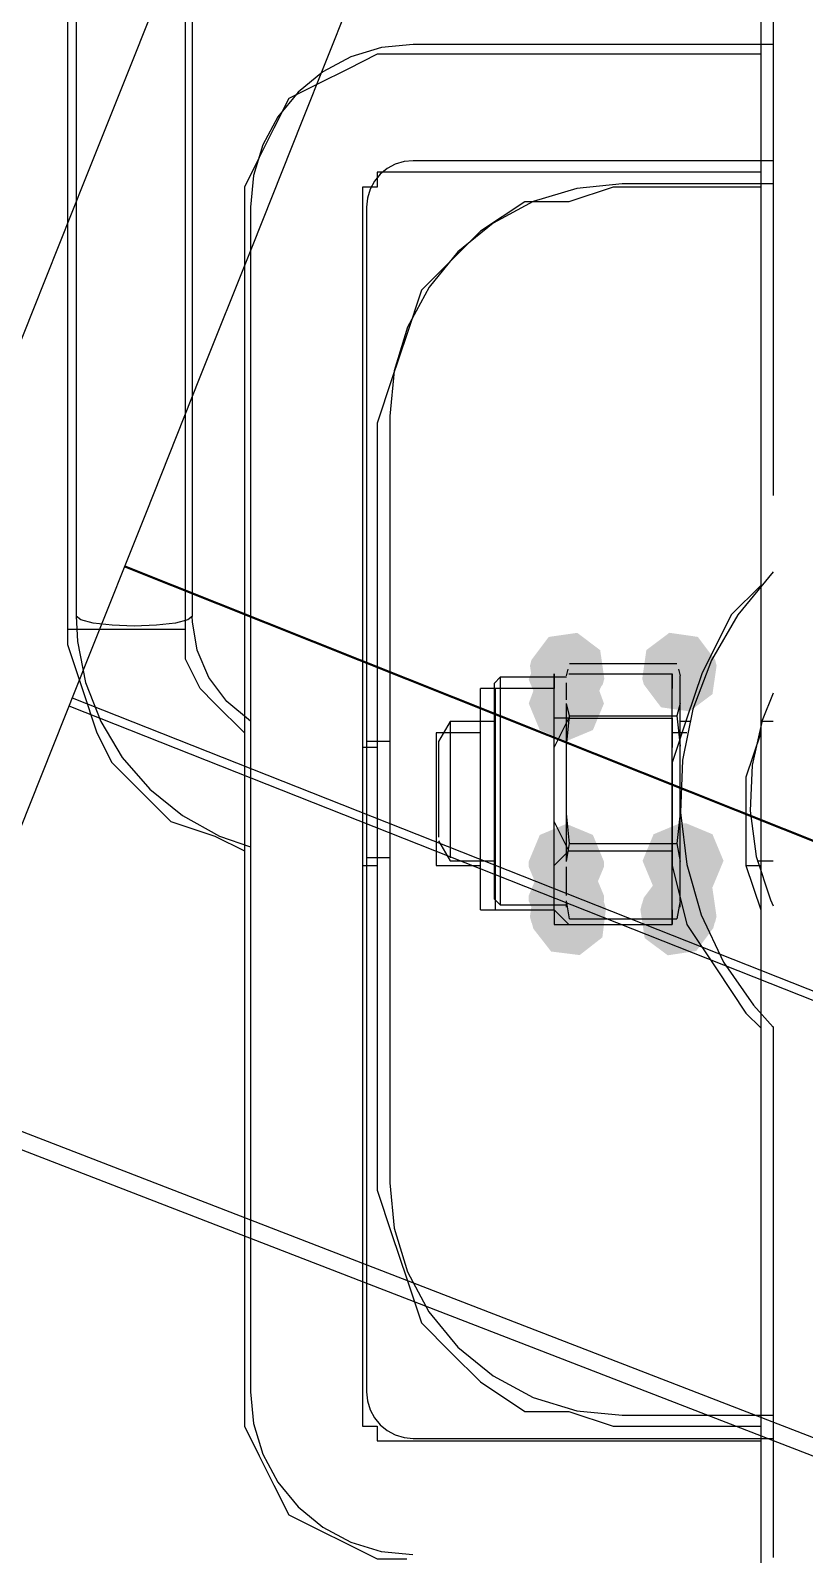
# Model space of a CAD drawing. Extents: x 3 to 592, y 5 to 207.
# Drawn here: x 46.584 to 48.435, y 63.546 to 67.191 of the extents above; entities that cross this region are included whole.
import ezdxf

# ---------------------------------------------------------------- set-up
doc = ezdxf.new("R2010")
doc.units = 0
doc.layers.get('0').update_dxf_attribs({"linetype": 'CONTINUOUS'})

msp = doc.modelspace()

# ---------------------------------------------------------------- hatches: boundary and pattern name
h = msp.add_hatch(color=7)
h.dxf.hatch_style = 2
h.paths.add_polyline_path([(47.7823, 65.685295), (47.823678, 65.740273), (47.891783, 65.75009), (47.946762, 65.708713), (47.956579, 65.640608), (47.953051, 65.626849), (47.911674, 65.571871), (47.843569, 65.562053), (47.78859, 65.603431), (47.778773, 65.671536)])
h = msp.add_hatch(color=7)
h.dxf.hatch_style = 2
h.paths.add_polyline_path([(47.7823, 65.685295), (47.823678, 65.740273), (47.891783, 65.75009), (47.946762, 65.708713), (47.956579, 65.640608), (47.953051, 65.626849), (47.911674, 65.571871), (47.843569, 65.562053), (47.78859, 65.603431), (47.778773, 65.671536)])
h = msp.add_hatch(color=7)
h.dxf.hatch_style = 2
h.paths.add_polyline_path([(47.7823, 65.685295), (47.823678, 65.740273), (47.891783, 65.75009), (47.946762, 65.708713), (47.956579, 65.640608), (47.953051, 65.626849), (47.911674, 65.571871), (47.843569, 65.562053), (47.78859, 65.603431), (47.778773, 65.671536)])
h = msp.add_hatch(color=7)
h.dxf.hatch_style = 2
h.paths.add_polyline_path([(47.7823, 65.685295), (47.823678, 65.740273), (47.891783, 65.75009), (47.946762, 65.708713), (47.956579, 65.640608), (47.953051, 65.626849), (47.911674, 65.571871), (47.843569, 65.562053), (47.78859, 65.603431), (47.778773, 65.671536)])
h = msp.add_hatch(color=7)
h.dxf.hatch_style = 2
h.paths.add_polyline_path([(48.225149, 65.671677), (48.215332, 65.603572), (48.160353, 65.562195), (48.092247, 65.572012), (48.05087, 65.62699), (48.047342, 65.640749), (48.057159, 65.708854), (48.112138, 65.750232), (48.180244, 65.740414), (48.221621, 65.685436)])
h = msp.add_hatch(color=7)
h.dxf.hatch_style = 2
h.paths.add_polyline_path([(48.225149, 65.671677), (48.215332, 65.603572), (48.160353, 65.562195), (48.092247, 65.572012), (48.05087, 65.62699), (48.047342, 65.640749), (48.057159, 65.708854), (48.112138, 65.750232), (48.180244, 65.740414), (48.221621, 65.685436)])
h = msp.add_hatch(color=7)
h.dxf.hatch_style = 2
h.paths.add_polyline_path([(48.225149, 65.671677), (48.215332, 65.603572), (48.160353, 65.562195), (48.092247, 65.572012), (48.05087, 65.62699), (48.047342, 65.640749), (48.057159, 65.708854), (48.112138, 65.750232), (48.180244, 65.740414), (48.221621, 65.685436)])
h = msp.add_hatch(color=7)
h.dxf.hatch_style = 2
h.paths.add_polyline_path([(48.225149, 65.671677), (48.215332, 65.603572), (48.160353, 65.562195), (48.092247, 65.572012), (48.05087, 65.62699), (48.047342, 65.640749), (48.057159, 65.708854), (48.112138, 65.750232), (48.180244, 65.740414), (48.221621, 65.685436)])
h = msp.add_hatch(color=7)
h.dxf.hatch_style = 2
h.paths.add_polyline_path([(47.955764, 65.638151), (47.929339, 65.574618), (47.865806, 65.548192), (47.802273, 65.574618), (47.775848, 65.638151), (47.802273, 65.710503), (47.865806, 65.736929), (47.929339, 65.710503)])
h = msp.add_hatch(color=7)
h.dxf.hatch_style = 2
h.paths.add_polyline_path([(47.955764, 65.638151), (47.929339, 65.574618), (47.865806, 65.548192), (47.802273, 65.574618), (47.775848, 65.638151), (47.802273, 65.710503), (47.865806, 65.736929), (47.929339, 65.710503)])
h = msp.add_hatch(color=7)
h.dxf.hatch_style = 2
h.paths.add_polyline_path([(47.955764, 65.638151), (47.929339, 65.574618), (47.865806, 65.548192), (47.802273, 65.574618), (47.775848, 65.638151), (47.802273, 65.710503), (47.865806, 65.736929), (47.929339, 65.710503)])
h = msp.add_hatch(color=7)
h.dxf.hatch_style = 2
h.paths.add_polyline_path([(47.955764, 65.638151), (47.929339, 65.574618), (47.865806, 65.548192), (47.802273, 65.574618), (47.775848, 65.638151), (47.802273, 65.710503), (47.865806, 65.736929), (47.929339, 65.710503)])
h = msp.add_hatch(color=7)
h.dxf.hatch_style = 2
h.paths.add_polyline_path([(47.955764, 65.581177), (47.929339, 65.517644), (47.865806, 65.491219), (47.802273, 65.517644), (47.775848, 65.581177), (47.802273, 65.65353), (47.865806, 65.679955), (47.929339, 65.65353)])
h = msp.add_hatch(color=7)
h.dxf.hatch_style = 2
h.paths.add_polyline_path([(47.955764, 65.581177), (47.929339, 65.517644), (47.865806, 65.491219), (47.802273, 65.517644), (47.775848, 65.581177), (47.802273, 65.65353), (47.865806, 65.679955), (47.929339, 65.65353)])
h = msp.add_hatch(color=7)
h.dxf.hatch_style = 2
h.paths.add_polyline_path([(47.955764, 65.581177), (47.929339, 65.517644), (47.865806, 65.491219), (47.802273, 65.517644), (47.775848, 65.581177), (47.802273, 65.65353), (47.865806, 65.679955), (47.929339, 65.65353)])
h = msp.add_hatch(color=7)
h.dxf.hatch_style = 2
h.paths.add_polyline_path([(47.955764, 65.581177), (47.929339, 65.517644), (47.865806, 65.491219), (47.802273, 65.517644), (47.775848, 65.581177), (47.802273, 65.65353), (47.865806, 65.679955), (47.929339, 65.65353)])
h = msp.add_hatch(color=7)
h.dxf.hatch_style = 2
h.paths.add_polyline_path([(47.955764, 65.190546), (47.929339, 65.127013), (47.865806, 65.100588), (47.802273, 65.127013), (47.775848, 65.190546), (47.775848, 65.203246), (47.802273, 65.266779), (47.865806, 65.293205), (47.929339, 65.266779), (47.955764, 65.203246)])
h = msp.add_hatch(color=7)
h.dxf.hatch_style = 2
h.paths.add_polyline_path([(47.955764, 65.190546), (47.929339, 65.127013), (47.865806, 65.100588), (47.802273, 65.127013), (47.775848, 65.190546), (47.775848, 65.203246), (47.802273, 65.266779), (47.865806, 65.293205), (47.929339, 65.266779), (47.955764, 65.203246)])
h = msp.add_hatch(color=7)
h.dxf.hatch_style = 2
h.paths.add_polyline_path([(47.955764, 65.190546), (47.929339, 65.127013), (47.865806, 65.100588), (47.802273, 65.127013), (47.775848, 65.190546), (47.775848, 65.203246), (47.802273, 65.266779), (47.865806, 65.293205), (47.929339, 65.266779), (47.955764, 65.203246)])
h = msp.add_hatch(color=7)
h.dxf.hatch_style = 2
h.paths.add_polyline_path([(47.955764, 65.190546), (47.929339, 65.127013), (47.865806, 65.100588), (47.802273, 65.127013), (47.775848, 65.190546), (47.775848, 65.203246), (47.802273, 65.266779), (47.865806, 65.293205), (47.929339, 65.266779), (47.955764, 65.203246)])
h = msp.add_hatch(color=7)
h.dxf.hatch_style = 2
h.paths.add_polyline_path([(48.138009, 65.114946), (48.074476, 65.141371), (48.048051, 65.204904), (48.074476, 65.268438), (48.138009, 65.294863), (48.151768, 65.294863), (48.215301, 65.268438), (48.241726, 65.204904), (48.215301, 65.141371), (48.151768, 65.114946)])
h = msp.add_hatch(color=7)
h.dxf.hatch_style = 2
h.paths.add_polyline_path([(48.138009, 65.114946), (48.074476, 65.141371), (48.048051, 65.204904), (48.074476, 65.268438), (48.138009, 65.294863), (48.151768, 65.294863), (48.215301, 65.268438), (48.241726, 65.204904), (48.215301, 65.141371), (48.151768, 65.114946)])
h = msp.add_hatch(color=7)
h.dxf.hatch_style = 2
h.paths.add_polyline_path([(48.138009, 65.114946), (48.074476, 65.141371), (48.048051, 65.204904), (48.074476, 65.268438), (48.138009, 65.294863), (48.151768, 65.294863), (48.215301, 65.268438), (48.241726, 65.204904), (48.215301, 65.141371), (48.151768, 65.114946)])
h = msp.add_hatch(color=7)
h.dxf.hatch_style = 2
h.paths.add_polyline_path([(48.138009, 65.114946), (48.074476, 65.141371), (48.048051, 65.204904), (48.074476, 65.268438), (48.138009, 65.294863), (48.151768, 65.294863), (48.215301, 65.268438), (48.241726, 65.204904), (48.215301, 65.141371), (48.151768, 65.114946)])
h = msp.add_hatch(color=7)
h.dxf.hatch_style = 2
h.paths.add_polyline_path([(47.955764, 65.108914), (47.929339, 65.045381), (47.865806, 65.018955), (47.802273, 65.045381), (47.775848, 65.108914), (47.775848, 65.121614), (47.802273, 65.185147), (47.865806, 65.211572), (47.929339, 65.185147), (47.955764, 65.121614)])
h = msp.add_hatch(color=7)
h.dxf.hatch_style = 2
h.paths.add_polyline_path([(47.955764, 65.108914), (47.929339, 65.045381), (47.865806, 65.018955), (47.802273, 65.045381), (47.775848, 65.108914), (47.775848, 65.121614), (47.802273, 65.185147), (47.865806, 65.211572), (47.929339, 65.185147), (47.955764, 65.121614)])
h = msp.add_hatch(color=7)
h.dxf.hatch_style = 2
h.paths.add_polyline_path([(47.955764, 65.108914), (47.929339, 65.045381), (47.865806, 65.018955), (47.802273, 65.045381), (47.775848, 65.108914), (47.775848, 65.121614), (47.802273, 65.185147), (47.865806, 65.211572), (47.929339, 65.185147), (47.955764, 65.121614)])
h = msp.add_hatch(color=7)
h.dxf.hatch_style = 2
h.paths.add_polyline_path([(47.955764, 65.108914), (47.929339, 65.045381), (47.865806, 65.018955), (47.802273, 65.045381), (47.775848, 65.108914), (47.775848, 65.121614), (47.802273, 65.185147), (47.865806, 65.211572), (47.929339, 65.185147), (47.955764, 65.121614)])
h = msp.add_hatch(color=7)
h.dxf.hatch_style = 2
h.paths.add_polyline_path([(47.778667, 65.071436), (47.788484, 65.139542), (47.843463, 65.180919), (47.911568, 65.171102), (47.952945, 65.116123), (47.956473, 65.102365), (47.946656, 65.034259), (47.891677, 64.992882), (47.823572, 65.002699), (47.782195, 65.057678)])
h = msp.add_hatch(color=7)
h.dxf.hatch_style = 2
h.paths.add_polyline_path([(47.778667, 65.071436), (47.788484, 65.139542), (47.843463, 65.180919), (47.911568, 65.171102), (47.952945, 65.116123), (47.956473, 65.102365), (47.946656, 65.034259), (47.891677, 64.992882), (47.823572, 65.002699), (47.782195, 65.057678)])
h = msp.add_hatch(color=7)
h.dxf.hatch_style = 2
h.paths.add_polyline_path([(47.778667, 65.071436), (47.788484, 65.139542), (47.843463, 65.180919), (47.911568, 65.171102), (47.952945, 65.116123), (47.956473, 65.102365), (47.946656, 65.034259), (47.891677, 64.992882), (47.823572, 65.002699), (47.782195, 65.057678)])
h = msp.add_hatch(color=7)
h.dxf.hatch_style = 2
h.paths.add_polyline_path([(47.778667, 65.071436), (47.788484, 65.139542), (47.843463, 65.180919), (47.911568, 65.171102), (47.952945, 65.116123), (47.956473, 65.102365), (47.946656, 65.034259), (47.891677, 64.992882), (47.823572, 65.002699), (47.782195, 65.057678)])
h = msp.add_hatch(color=7)
h.dxf.hatch_style = 2
h.paths.add_polyline_path([(47.78316, 65.056415), (47.791793, 65.124681), (47.846045, 65.167006), (47.914311, 65.158373), (47.956637, 65.104121), (47.960517, 65.09001), (47.951884, 65.021744), (47.897632, 64.979419), (47.829366, 64.988052), (47.787041, 65.042304)])
h = msp.add_hatch(color=7)
h.dxf.hatch_style = 2
h.paths.add_polyline_path([(47.78316, 65.056415), (47.791793, 65.124681), (47.846045, 65.167006), (47.914311, 65.158373), (47.956637, 65.104121), (47.960517, 65.09001), (47.951884, 65.021744), (47.897632, 64.979419), (47.829366, 64.988052), (47.787041, 65.042304)])
h = msp.add_hatch(color=7)
h.dxf.hatch_style = 2
h.paths.add_polyline_path([(47.78316, 65.056415), (47.791793, 65.124681), (47.846045, 65.167006), (47.914311, 65.158373), (47.956637, 65.104121), (47.960517, 65.09001), (47.951884, 65.021744), (47.897632, 64.979419), (47.829366, 64.988052), (47.787041, 65.042304)])
h = msp.add_hatch(color=7)
h.dxf.hatch_style = 2
h.paths.add_polyline_path([(47.78316, 65.056415), (47.791793, 65.124681), (47.846045, 65.167006), (47.914311, 65.158373), (47.956637, 65.104121), (47.960517, 65.09001), (47.951884, 65.021744), (47.897632, 64.979419), (47.829366, 64.988052), (47.787041, 65.042304)])
h = msp.add_hatch(color=7)
h.dxf.hatch_style = 2
h.paths.add_polyline_path([(48.21745, 65.044409), (48.176405, 64.989182), (48.10836, 64.978955), (48.053133, 65.02), (48.042905, 65.088046), (48.046433, 65.102157), (48.087478, 65.157384), (48.155524, 65.167611), (48.210751, 65.126566), (48.220978, 65.058521)])
h = msp.add_hatch(color=7)
h.dxf.hatch_style = 2
h.paths.add_polyline_path([(48.21745, 65.044409), (48.176405, 64.989182), (48.10836, 64.978955), (48.053133, 65.02), (48.042905, 65.088046), (48.046433, 65.102157), (48.087478, 65.157384), (48.155524, 65.167611), (48.210751, 65.126566), (48.220978, 65.058521)])
h = msp.add_hatch(color=7)
h.dxf.hatch_style = 2
h.paths.add_polyline_path([(48.21745, 65.044409), (48.176405, 64.989182), (48.10836, 64.978955), (48.053133, 65.02), (48.042905, 65.088046), (48.046433, 65.102157), (48.087478, 65.157384), (48.155524, 65.167611), (48.210751, 65.126566), (48.220978, 65.058521)])
h = msp.add_hatch(color=7)
h.dxf.hatch_style = 2
h.paths.add_polyline_path([(48.21745, 65.044409), (48.176405, 64.989182), (48.10836, 64.978955), (48.053133, 65.02), (48.042905, 65.088046), (48.046433, 65.102157), (48.087478, 65.157384), (48.155524, 65.167611), (48.210751, 65.126566), (48.220978, 65.058521)])
h = msp.add_hatch(color=7)
h.dxf.hatch_style = 2
h.paths.add_polyline_path([(48.22148, 65.057819), (48.180103, 65.00284), (48.111997, 64.993023), (48.057018, 65.0344), (48.047201, 65.102506), (48.050729, 65.116264), (48.092106, 65.171243), (48.160212, 65.18106), (48.215191, 65.139683), (48.225008, 65.071577)])
h = msp.add_hatch(color=7)
h.dxf.hatch_style = 2
h.paths.add_polyline_path([(48.22148, 65.057819), (48.180103, 65.00284), (48.111997, 64.993023), (48.057018, 65.0344), (48.047201, 65.102506), (48.050729, 65.116264), (48.092106, 65.171243), (48.160212, 65.18106), (48.215191, 65.139683), (48.225008, 65.071577)])
h = msp.add_hatch(color=7)
h.dxf.hatch_style = 2
h.paths.add_polyline_path([(48.22148, 65.057819), (48.180103, 65.00284), (48.111997, 64.993023), (48.057018, 65.0344), (48.047201, 65.102506), (48.050729, 65.116264), (48.092106, 65.171243), (48.160212, 65.18106), (48.215191, 65.139683), (48.225008, 65.071577)])
h = msp.add_hatch(color=7)
h.dxf.hatch_style = 2
h.paths.add_polyline_path([(48.22148, 65.057819), (48.180103, 65.00284), (48.111997, 64.993023), (48.057018, 65.0344), (48.047201, 65.102506), (48.050729, 65.116264), (48.092106, 65.171243), (48.160212, 65.18106), (48.215191, 65.139683), (48.225008, 65.071577)])

# ---------------------------------------------------------------- linework, layer by layer
at = {"color": 7}
for points in [[(46.6725, 67.909722), (46.6725, 65.757778)], [(46.693561, 67.925774), (46.693561, 65.789704)], [(46.693561, 67.925774), (46.693561, 65.789704)], [(46.693561, 67.925774), (46.693561, 65.789704)], [(46.693561, 67.925774), (46.693561, 65.789704)], [(46.954722, 65.757778), (46.954722, 67.909722)], [(46.971338, 65.789634), (46.971338, 67.925703)], [(46.971338, 65.789634), (46.971338, 67.925703)], [(46.971338, 65.789634), (46.971338, 67.925703)], [(46.971338, 65.789634), (46.971338, 67.925703)], [(46.946256, 67.415798), (46.833367, 67.132165), (46.714481, 66.833715), (46.589597, 66.520801), (46.459069, 66.193423), (46.32325, 65.852287), (46.181786, 65.497392), (46.035383, 65.129798), (45.883689, 64.749504), (45.752262, 64.419601)], [(46.946256, 67.415798), (46.833367, 67.132165), (46.714481, 66.833715), (46.589597, 66.520801), (46.459069, 66.193423), (46.32325, 65.852287), (46.181786, 65.497392), (46.035383, 65.129798), (45.883689, 64.749504), (45.752262, 64.419601)], [(48.360224, 67.400699), (48.360224, 66.078841)], [(48.360224, 67.400699), (48.360224, 66.078841)], [(48.360224, 67.400699), (48.360224, 66.078841)], [(48.360224, 67.400699), (48.360224, 66.078841)], [(48.330556, 67.380556), (48.330556, 58.384722)], [(47.3462, 67.256413), (47.233311, 66.97278), (47.114425, 66.67433), (46.989541, 66.361416), (46.859014, 66.034038), (46.723194, 65.692902), (46.58173, 65.338007), (46.435327, 64.970413), (46.283633, 64.590119), (46.152206, 64.260216)], [(47.3462, 67.256413), (47.233311, 66.97278), (47.114425, 66.67433), (46.989541, 66.361416), (46.859014, 66.034038), (46.723194, 65.692902), (46.58173, 65.338007), (46.435327, 64.970413), (46.283633, 64.590119), (46.152206, 64.260216)], [(47.499129, 67.157), (47.423282, 67.149592), (47.350257, 67.127367), (47.283229, 67.091384), (47.224315, 67.043053), (47.175632, 66.984139), (47.140001, 66.916759), (47.117776, 66.844086), (47.110368, 66.768239)], [(47.499129, 67.157), (47.423282, 67.149592), (47.350257, 67.127367), (47.283229, 67.091384), (47.224315, 67.043053), (47.175632, 66.984139), (47.140001, 66.916759), (47.117776, 66.844086), (47.110368, 66.768239)], [(47.499129, 67.157), (47.423282, 67.149592), (47.350257, 67.127367), (47.283229, 67.091384), (47.224315, 67.043053), (47.175632, 66.984139), (47.140001, 66.916759), (47.117776, 66.844086), (47.110368, 66.768239)], [(47.499129, 67.157), (47.423282, 67.149592), (47.350257, 67.127367), (47.283229, 67.091384), (47.224315, 67.043053), (47.175632, 66.984139), (47.140001, 66.916759), (47.117776, 66.844086), (47.110368, 66.768239)], [(48.360224, 67.157), (47.499094, 67.157)], [(48.360224, 67.157), (47.499094, 67.157)], [(48.360224, 67.157), (47.499094, 67.157)], [(48.360224, 67.157), (47.499094, 67.157)], [(47.483889, 67.133611), (47.413333, 67.133611), (47.342778, 67.098333), (47.272222, 67.063056), (47.201667, 67.027778), (47.166389, 66.957222), (47.131111, 66.886667), (47.095833, 66.816111), (47.095833, 66.745556)], [(48.330556, 67.133611), (47.483889, 67.133611)], [(47.499129, 66.879223), (47.477609, 66.877106), (47.456443, 66.870756), (47.437393, 66.860526), (47.420459, 66.846767), (47.406701, 66.829834), (47.396471, 66.810784), (47.390121, 66.789617), (47.388004, 66.768098)], [(47.499129, 66.879223), (47.477609, 66.877106), (47.456443, 66.870756), (47.437393, 66.860526), (47.420459, 66.846767), (47.406701, 66.829834), (47.396471, 66.810784), (47.390121, 66.789617), (47.388004, 66.768098)], [(47.499129, 66.879223), (47.477609, 66.877106), (47.456443, 66.870756), (47.437393, 66.860526), (47.420459, 66.846767), (47.406701, 66.829834), (47.396471, 66.810784), (47.390121, 66.789617), (47.388004, 66.768098)], [(47.499129, 66.879223), (47.477609, 66.877106), (47.456443, 66.870756), (47.437393, 66.860526), (47.420459, 66.846767), (47.406701, 66.829834), (47.396471, 66.810784), (47.390121, 66.789617), (47.388004, 66.768098)], [(48.360224, 66.879223), (47.499094, 66.879223)], [(48.360224, 66.879223), (47.499094, 66.879223)], [(48.360224, 66.879223), (47.499094, 66.879223)], [(48.360224, 66.879223), (47.499094, 66.879223)], [(47.483889, 66.851389), (47.448611, 66.851389), (47.413333, 66.851389), (47.413333, 66.816111), (47.378056, 66.816111), (47.378056, 66.780833), (47.378056, 66.745556)], [(48.330556, 66.851389), (47.483889, 66.851389)], [(47.977778, 66.816111), (47.871944, 66.780833), (47.766111, 66.780833), (47.660278, 66.710278), (47.589722, 66.639722), (47.519167, 66.569167), (47.483889, 66.463333), (47.448611, 66.3575), (47.413333, 66.251667)], [(47.999121, 66.823661), (47.890818, 66.813077), (47.786396, 66.781327), (47.69044, 66.730174), (47.606126, 66.66103), (47.537335, 66.576716), (47.485829, 66.480761), (47.454079, 66.376338), (47.443496, 66.268036)], [(47.999121, 66.823661), (47.890818, 66.813077), (47.786396, 66.781327), (47.69044, 66.730174), (47.606126, 66.66103), (47.537335, 66.576716), (47.485829, 66.480761), (47.454079, 66.376338), (47.443496, 66.268036)], [(47.999121, 66.823661), (47.890818, 66.813077), (47.786396, 66.781327), (47.69044, 66.730174), (47.606126, 66.66103), (47.537335, 66.576716), (47.485829, 66.480761), (47.454079, 66.376338), (47.443496, 66.268036)], [(47.999121, 66.823661), (47.890818, 66.813077), (47.786396, 66.781327), (47.69044, 66.730174), (47.606126, 66.66103), (47.537335, 66.576716), (47.485829, 66.480761), (47.454079, 66.376338), (47.443496, 66.268036)], [(48.330556, 66.816111), (47.977778, 66.816111)], [(48.360224, 66.823661), (47.99898, 66.823661)], [(48.360224, 66.823661), (47.99898, 66.823661)], [(48.360224, 66.823661), (47.99898, 66.823661)], [(48.360224, 66.823661), (47.99898, 66.823661)], [(47.095833, 66.745556), (47.095833, 63.923333)], [(47.110227, 66.768133), (47.110227, 63.934622)], [(47.110227, 66.768133), (47.110227, 63.934622)], [(47.110227, 66.768133), (47.110227, 63.934622)], [(47.110227, 66.768133), (47.110227, 63.934622)], [(47.378056, 66.745556), (47.378056, 63.923333)], [(47.388004, 66.768133), (47.388004, 63.934622)], [(47.388004, 66.768133), (47.388004, 63.934622)], [(47.388004, 66.768133), (47.388004, 63.934622)], [(47.388004, 66.768133), (47.388004, 63.934622)], [(47.443566, 66.268106), (47.443566, 64.43472)], [(47.443566, 66.268106), (47.443566, 64.43472)], [(47.443566, 66.268106), (47.443566, 64.43472)], [(47.443566, 66.268106), (47.443566, 64.43472)], [(47.413333, 66.251667), (47.413333, 64.417222)], [(51.646934, 63.979484), (46.808531, 65.907638)], [(51.646934, 63.979484), (46.808531, 65.907638)], [(46.80966, 65.910037), (51.64803, 63.981896)], [(46.80966, 65.910037), (51.64803, 63.981896)], [(48.360224, 65.895784), (48.275557, 65.793126), (48.213116, 65.684823), (48.168666, 65.567701), (48.143619, 65.445287), (48.13868, 65.320051), (48.153849, 65.195873), (48.188421, 65.075576), (48.242044, 64.962687), (48.313305, 64.859676), (48.360224, 64.807112)], [(48.360224, 65.895784), (48.275557, 65.793126), (48.213116, 65.684823), (48.168666, 65.567701), (48.143619, 65.445287), (48.13868, 65.320051), (48.153849, 65.195873), (48.188421, 65.075576), (48.242044, 64.962687), (48.313305, 64.859676), (48.360224, 64.807112)], [(48.360224, 65.895784), (48.275557, 65.793126), (48.213116, 65.684823), (48.168666, 65.567701), (48.143619, 65.445287), (48.13868, 65.320051), (48.153849, 65.195873), (48.188421, 65.075576), (48.242044, 64.962687), (48.313305, 64.859676), (48.360224, 64.807112)], [(48.360224, 65.895784), (48.275557, 65.793126), (48.213116, 65.684823), (48.168666, 65.567701), (48.143619, 65.445287), (48.13868, 65.320051), (48.153849, 65.195873), (48.188421, 65.075576), (48.242044, 64.962687), (48.313305, 64.859676), (48.360224, 64.807112)], [(48.330556, 65.863611), (48.26, 65.793056), (48.189444, 65.651944), (48.154167, 65.546111), (48.118889, 65.440278), (48.118889, 65.299167), (48.118889, 65.193333), (48.154167, 65.052222), (48.224722, 64.946389), (48.295278, 64.840556), (48.330556, 64.805278)], [(46.693561, 65.789634), (46.696736, 65.729661), (46.715786, 65.631236), (46.752122, 65.53775), (46.803627, 65.452025), (46.86995, 65.376178), (46.947914, 65.313031), (47.036108, 65.263995), (47.110191, 65.238242)], [(46.693561, 65.789634), (46.696736, 65.729661), (46.715786, 65.631236), (46.752122, 65.53775), (46.803627, 65.452025), (46.86995, 65.376178), (46.947914, 65.313031), (47.036108, 65.263995), (47.110191, 65.238242)], [(46.693561, 65.789634), (46.696736, 65.729661), (46.715786, 65.631236), (46.752122, 65.53775), (46.803627, 65.452025), (46.86995, 65.376178), (46.947914, 65.313031), (47.036108, 65.263995), (47.110191, 65.238242)], [(46.693561, 65.789634), (46.696736, 65.729661), (46.715786, 65.631236), (46.752122, 65.53775), (46.803627, 65.452025), (46.86995, 65.376178), (46.947914, 65.313031), (47.036108, 65.263995), (47.110191, 65.238242)], [(46.971338, 65.789634), (46.960755, 65.780814), (46.930769, 65.773053), (46.885613, 65.768114), (46.832344, 65.76635), (46.779427, 65.768114), (46.734271, 65.773053), (46.704285, 65.780814), (46.693702, 65.789634)], [(46.971338, 65.789634), (46.960755, 65.780814), (46.930769, 65.773053), (46.885613, 65.768114), (46.832344, 65.76635), (46.779427, 65.768114), (46.734271, 65.773053), (46.704285, 65.780814), (46.693702, 65.789634)], [(46.971338, 65.789634), (46.960755, 65.780814), (46.930769, 65.773053), (46.885613, 65.768114), (46.832344, 65.76635), (46.779427, 65.768114), (46.734271, 65.773053), (46.704285, 65.780814), (46.693702, 65.789634)], [(46.971338, 65.789634), (46.960755, 65.780814), (46.930769, 65.773053), (46.885613, 65.768114), (46.832344, 65.76635), (46.779427, 65.768114), (46.734271, 65.773053), (46.704285, 65.780814), (46.693702, 65.789634)], [(47.110227, 65.538985), (47.053429, 65.585552), (47.010391, 65.643054), (46.982521, 65.709024), (46.971585, 65.776052), (46.971232, 65.789457)], [(47.110227, 65.538985), (47.053429, 65.585552), (47.010391, 65.643054), (46.982521, 65.709024), (46.971585, 65.776052), (46.971232, 65.789457)], [(47.110227, 65.538985), (47.053429, 65.585552), (47.010391, 65.643054), (46.982521, 65.709024), (46.971585, 65.776052), (46.971232, 65.789457)], [(47.110227, 65.538985), (47.053429, 65.585552), (47.010391, 65.643054), (46.982521, 65.709024), (46.971585, 65.776052), (46.971232, 65.789457)], [(46.6725, 65.757778), (46.6725, 65.7225), (46.707778, 65.616667), (46.743056, 65.510833), (46.778333, 65.440278), (46.848889, 65.369722), (46.919444, 65.299167), (47.025278, 65.263889), (47.095833, 65.228611)], [(46.954722, 65.757778), (46.919444, 65.757778), (46.884167, 65.757778), (46.813611, 65.757778), (46.778333, 65.757778), (46.707778, 65.757778), (46.6725, 65.757778)], [(47.095833, 65.510833), (47.025278, 65.581389), (46.99, 65.616667), (46.954722, 65.687222), (46.954722, 65.757778)], [(47.873602, 65.676886), (48.130072, 65.676886)], [(47.873602, 65.676886), (48.130072, 65.676886)], [(47.873602, 65.676886), (48.130072, 65.676886)], [(47.873602, 65.676886), (48.130072, 65.676886)], [(47.707444, 65.64376), (47.693686, 65.630002)], [(47.707444, 65.64376), (47.693686, 65.630002)], [(47.707444, 65.64376), (47.693686, 65.630002)], [(47.707444, 65.64376), (47.693686, 65.630002)], [(47.865806, 65.64376), (47.707409, 65.64376)], [(47.865806, 65.64376), (47.707409, 65.64376)], [(47.865806, 65.64376), (47.707409, 65.64376)], [(47.865806, 65.64376), (47.707409, 65.64376)], [(47.707444, 65.64376), (47.707444, 65.62471), (47.707444, 65.588374), (47.707444, 65.536163), (47.707444, 65.471252), (47.707444, 65.399285)], [(47.707444, 65.64376), (47.707444, 65.62471), (47.707444, 65.588374), (47.707444, 65.536163), (47.707444, 65.471252), (47.707444, 65.399285)], [(47.707444, 65.64376), (47.707444, 65.62471), (47.707444, 65.588374), (47.707444, 65.536163), (47.707444, 65.471252), (47.707444, 65.399285)], [(47.707444, 65.64376), (47.707444, 65.62471), (47.707444, 65.588374), (47.707444, 65.536163), (47.707444, 65.471252), (47.707444, 65.399285)], [(47.836667, 65.651944), (47.836667, 65.616667)], [(47.836667, 65.616667), (47.836667, 65.651944)], [(47.865806, 65.647111), (47.870039, 65.662986)], [(47.865806, 65.647111), (47.870039, 65.662986)], [(47.865806, 65.647111), (47.870039, 65.662986)], [(47.865806, 65.647111), (47.870039, 65.662986)], [(47.871944, 65.651944), (48.118889, 65.651944)], [(48.118889, 65.616667), (48.118889, 65.651944)], [(48.118889, 65.651944), (48.118889, 65.616667)], [(48.133882, 65.662845), (48.138115, 65.64697)], [(48.133882, 65.662845), (48.138115, 65.64697)], [(48.133882, 65.662845), (48.138115, 65.64697)], [(48.133882, 65.662845), (48.138115, 65.64697)], [(48.138009, 65.581177), (48.138009, 65.647147)], [(48.138009, 65.581177), (48.138009, 65.647147)], [(48.138009, 65.581177), (48.138009, 65.647147)], [(48.138009, 65.581177), (48.138009, 65.647147)], [(47.695556, 65.616667), (47.660278, 65.616667)], [(47.660278, 65.369722), (47.660278, 65.440278), (47.660278, 65.510833), (47.660278, 65.581389), (47.660278, 65.616667)], [(47.69358, 65.39798), (47.69358, 65.469241), (47.69358, 65.532741), (47.69358, 65.583188), (47.69358, 65.616349), (47.69358, 65.629755)], [(47.69358, 65.39798), (47.69358, 65.469241), (47.69358, 65.532741), (47.69358, 65.583188), (47.69358, 65.616349), (47.69358, 65.629755)], [(47.69358, 65.39798), (47.69358, 65.469241), (47.69358, 65.532741), (47.69358, 65.583188), (47.69358, 65.616349), (47.69358, 65.629755)], [(47.69358, 65.39798), (47.69358, 65.469241), (47.69358, 65.532741), (47.69358, 65.583188), (47.69358, 65.616349), (47.69358, 65.629755)], [(47.836667, 65.616667), (47.695556, 65.616667)], [(47.695556, 65.616667), (47.695556, 65.581389), (47.695556, 65.510833), (47.695556, 65.440278), (47.695556, 65.369722)], [(47.836667, 65.581389), (47.836667, 65.616667)], [(47.865806, 65.590138), (47.865806, 65.606366), (47.865806, 65.620124), (47.865806, 65.630707)], [(47.865806, 65.590138), (47.865806, 65.606366), (47.865806, 65.620124), (47.865806, 65.630707)], [(47.865806, 65.590138), (47.865806, 65.606366), (47.865806, 65.620124), (47.865806, 65.630707)], [(47.865806, 65.590138), (47.865806, 65.606366), (47.865806, 65.620124), (47.865806, 65.630707)], [(48.118889, 65.546111), (48.118889, 65.616667)], [(48.360224, 65.606048), (48.334471, 65.540431), (48.31013, 65.43354), (48.305191, 65.324179), (48.320007, 65.215523), (48.353874, 65.111454), (48.360224, 65.09699)], [(48.360224, 65.606048), (48.334471, 65.540431), (48.31013, 65.43354), (48.305191, 65.324179), (48.320007, 65.215523), (48.353874, 65.111454), (48.360224, 65.09699)], [(48.360224, 65.606048), (48.334471, 65.540431), (48.31013, 65.43354), (48.305191, 65.324179), (48.320007, 65.215523), (48.353874, 65.111454), (48.360224, 65.09699)], [(48.360224, 65.606048), (48.334471, 65.540431), (48.31013, 65.43354), (48.305191, 65.324179), (48.320007, 65.215523), (48.353874, 65.111454), (48.360224, 65.09699)], [(51.519455, 63.659264), (46.676275, 65.574898)], [(51.519455, 63.659264), (46.676275, 65.574898)], [(46.684106, 65.594971), (51.527421, 63.679284)], [(46.684106, 65.594971), (51.527421, 63.679284)], [(47.836667, 65.546111), (47.836667, 65.581389)], [(47.865806, 65.478942), (47.865806, 65.493406), (47.865806, 65.507517), (47.865806, 65.521276), (47.865806, 65.534328), (47.865806, 65.547028), (47.865806, 65.559023), (47.865806, 65.570312), (47.865806, 65.581248)], [(47.865806, 65.478942), (47.865806, 65.493406), (47.865806, 65.507517), (47.865806, 65.521276), (47.865806, 65.534328), (47.865806, 65.547028), (47.865806, 65.559023), (47.865806, 65.570312), (47.865806, 65.581248)], [(47.865806, 65.478942), (47.865806, 65.493406), (47.865806, 65.507517), (47.865806, 65.521276), (47.865806, 65.534328), (47.865806, 65.547028), (47.865806, 65.559023), (47.865806, 65.570312), (47.865806, 65.581248)], [(47.865806, 65.478942), (47.865806, 65.493406), (47.865806, 65.507517), (47.865806, 65.521276), (47.865806, 65.534328), (47.865806, 65.547028), (47.865806, 65.559023), (47.865806, 65.570312), (47.865806, 65.581248)], [(47.873602, 65.551403), (47.865841, 65.581036)], [(47.873602, 65.551403), (47.865841, 65.581036)], [(47.873602, 65.551403), (47.865841, 65.581036)], [(47.873602, 65.551403), (47.865841, 65.581036)], [(48.138009, 65.581177), (48.130248, 65.551544)], [(48.138009, 65.581177), (48.130248, 65.551544)], [(48.138009, 65.581177), (48.130248, 65.551544)], [(48.138009, 65.581177), (48.130248, 65.551544)], [(48.138009, 65.478942), (48.138009, 65.493406), (48.138009, 65.507517), (48.138009, 65.521276), (48.138009, 65.534328), (48.138009, 65.547028), (48.138009, 65.559023), (48.138009, 65.570312), (48.138009, 65.581248)], [(48.138009, 65.478942), (48.138009, 65.493406), (48.138009, 65.507517), (48.138009, 65.521276), (48.138009, 65.534328), (48.138009, 65.547028), (48.138009, 65.559023), (48.138009, 65.570312), (48.138009, 65.581248)], [(48.138009, 65.478942), (48.138009, 65.493406), (48.138009, 65.507517), (48.138009, 65.521276), (48.138009, 65.534328), (48.138009, 65.547028), (48.138009, 65.559023), (48.138009, 65.570312), (48.138009, 65.581248)], [(48.138009, 65.478942), (48.138009, 65.493406), (48.138009, 65.507517), (48.138009, 65.521276), (48.138009, 65.534328), (48.138009, 65.547028), (48.138009, 65.559023), (48.138009, 65.570312), (48.138009, 65.581248)], [(48.330556, 65.581389), (48.330556, 65.510833), (48.295278, 65.405), (48.295278, 65.299167), (48.295278, 65.193333), (48.330556, 65.0875)], [(47.587994, 65.538209), (47.560124, 65.490231)], [(47.587994, 65.538209), (47.560124, 65.490231)], [(47.587994, 65.538209), (47.560124, 65.490231)], [(47.587994, 65.538209), (47.560124, 65.490231)], [(47.587994, 65.538209), (47.587994, 65.525156), (47.587994, 65.493759), (47.587994, 65.447545), (47.587994, 65.392159), (47.587994, 65.334303), (47.587994, 65.281034), (47.587994, 65.238701), (47.587994, 65.212242)], [(47.587994, 65.538209), (47.587994, 65.525156), (47.587994, 65.493759), (47.587994, 65.447545), (47.587994, 65.392159), (47.587994, 65.334303), (47.587994, 65.281034), (47.587994, 65.238701), (47.587994, 65.212242)], [(47.587994, 65.538209), (47.587994, 65.525156), (47.587994, 65.493759), (47.587994, 65.447545), (47.587994, 65.392159), (47.587994, 65.334303), (47.587994, 65.281034), (47.587994, 65.238701), (47.587994, 65.212242)], [(47.587994, 65.538209), (47.587994, 65.525156), (47.587994, 65.493759), (47.587994, 65.447545), (47.587994, 65.392159), (47.587994, 65.334303), (47.587994, 65.281034), (47.587994, 65.238701), (47.587994, 65.212242)], [(47.69358, 65.538209), (47.588099, 65.538209)], [(47.69358, 65.538209), (47.588099, 65.538209)], [(47.69358, 65.538209), (47.588099, 65.538209)], [(47.69358, 65.538209), (47.588099, 65.538209)], [(47.836667, 65.475556), (47.871944, 65.546111)], [(47.871944, 65.546111), (47.836667, 65.546111)], [(47.836667, 65.475556), (47.836667, 65.510833), (47.836667, 65.546111)], [(47.865806, 65.478942), (47.873567, 65.551262)], [(47.865806, 65.478942), (47.873567, 65.551262)], [(47.865806, 65.478942), (47.873567, 65.551262)], [(47.865806, 65.478942), (47.873567, 65.551262)], [(47.871944, 65.546111), (48.118889, 65.546111)], [(47.873602, 65.551403), (48.130072, 65.551403)], [(47.873602, 65.551403), (48.130072, 65.551403)], [(47.873602, 65.551403), (48.130072, 65.551403)], [(47.873602, 65.551403), (48.130072, 65.551403)], [(48.118889, 65.546111), (48.118889, 65.475556)], [(48.118889, 65.475556), (48.118889, 65.510833), (48.118889, 65.546111)], [(48.130178, 65.551403), (48.137939, 65.479083)], [(48.130178, 65.551403), (48.137939, 65.479083)], [(48.130178, 65.551403), (48.137939, 65.479083)], [(48.130178, 65.551403), (48.137939, 65.479083)], [(48.160764, 65.538209), (48.137833, 65.538209)], [(48.160764, 65.538209), (48.137833, 65.538209)], [(48.160764, 65.538209), (48.137833, 65.538209)], [(48.160764, 65.538209), (48.137833, 65.538209)], [(48.360224, 65.538209), (48.333766, 65.538209)], [(48.360224, 65.538209), (48.333766, 65.538209)], [(48.360224, 65.538209), (48.333766, 65.538209)], [(48.360224, 65.538209), (48.333766, 65.538209)], [(47.660278, 65.510833), (47.554444, 65.510833)], [(47.554444, 65.510833), (47.554444, 65.475556)], [(47.554444, 65.510833), (47.554444, 65.475556), (47.554444, 65.440278), (47.554444, 65.369722), (47.554444, 65.299167), (47.554444, 65.263889), (47.554444, 65.228611), (47.554444, 65.193333)], [(48.154167, 65.510833), (48.118889, 65.510833)], [(47.413333, 65.475556), (47.378056, 65.475556)], [(47.443566, 65.490337), (47.38818, 65.490337)], [(47.443566, 65.490337), (47.38818, 65.490337)], [(47.443566, 65.490337), (47.38818, 65.490337)], [(47.443566, 65.490337), (47.38818, 65.490337)], [(47.554444, 65.475556), (47.554444, 65.440278), (47.554444, 65.405), (47.554444, 65.369722), (47.554444, 65.299167), (47.554444, 65.263889), (47.554444, 65.228611)], [(47.56023, 65.49009), (47.56023, 65.454812), (47.56023, 65.416007), (47.56023, 65.370851), (47.56023, 65.325343), (47.56023, 65.287243), (47.56023, 65.261843)], [(47.56023, 65.49009), (47.56023, 65.454812), (47.56023, 65.416007), (47.56023, 65.370851), (47.56023, 65.325343), (47.56023, 65.287243), (47.56023, 65.261843)], [(47.56023, 65.49009), (47.56023, 65.454812), (47.56023, 65.416007), (47.56023, 65.370851), (47.56023, 65.325343), (47.56023, 65.287243), (47.56023, 65.261843)], [(47.56023, 65.49009), (47.56023, 65.454812), (47.56023, 65.416007), (47.56023, 65.370851), (47.56023, 65.325343), (47.56023, 65.287243), (47.56023, 65.261843)], [(47.836667, 65.440278), (47.836667, 65.475556)], [(47.865806, 65.457105), (47.865806, 65.478977)], [(47.865806, 65.457105), (47.865806, 65.478977)], [(47.865806, 65.457105), (47.865806, 65.478977)], [(47.865806, 65.457105), (47.865806, 65.478977)], [(48.118889, 65.299167), (48.118889, 65.475556)], [(48.138009, 65.318534), (48.138009, 65.479048)], [(48.138009, 65.318534), (48.138009, 65.479048)], [(48.138009, 65.318534), (48.138009, 65.479048)], [(48.138009, 65.318534), (48.138009, 65.479048)], [(47.836667, 65.334444), (47.836667, 65.369722), (47.836667, 65.405), (47.836667, 65.440278)], [(47.865806, 65.340371), (47.865806, 65.355188), (47.865806, 65.370004), (47.865806, 65.384821), (47.865806, 65.399285), (47.865806, 65.414102), (47.865806, 65.428566), (47.865806, 65.443029), (47.865806, 65.457141)], [(47.865806, 65.340371), (47.865806, 65.355188), (47.865806, 65.370004), (47.865806, 65.384821), (47.865806, 65.399285), (47.865806, 65.414102), (47.865806, 65.428566), (47.865806, 65.443029), (47.865806, 65.457141)], [(47.865806, 65.340371), (47.865806, 65.355188), (47.865806, 65.370004), (47.865806, 65.384821), (47.865806, 65.399285), (47.865806, 65.414102), (47.865806, 65.428566), (47.865806, 65.443029), (47.865806, 65.457141)], [(47.865806, 65.340371), (47.865806, 65.355188), (47.865806, 65.370004), (47.865806, 65.384821), (47.865806, 65.399285), (47.865806, 65.414102), (47.865806, 65.428566), (47.865806, 65.443029), (47.865806, 65.457141)], [(47.69358, 65.113217), (47.69358, 65.148848), (47.69358, 65.194709), (47.69358, 65.254681), (47.69358, 65.324531), (47.69358, 65.397909)], [(47.69358, 65.113217), (47.69358, 65.148848), (47.69358, 65.194709), (47.69358, 65.254681), (47.69358, 65.324531), (47.69358, 65.397909)], [(47.69358, 65.113217), (47.69358, 65.148848), (47.69358, 65.194709), (47.69358, 65.254681), (47.69358, 65.324531), (47.69358, 65.397909)], [(47.69358, 65.113217), (47.69358, 65.148848), (47.69358, 65.194709), (47.69358, 65.254681), (47.69358, 65.324531), (47.69358, 65.397909)], [(47.707444, 65.399391), (47.707444, 65.325307), (47.707444, 65.254752), (47.707444, 65.192663), (47.707444, 65.14398), (47.707444, 65.11223), (47.707444, 65.09953)], [(47.707444, 65.399391), (47.707444, 65.325307), (47.707444, 65.254752), (47.707444, 65.192663), (47.707444, 65.14398), (47.707444, 65.11223), (47.707444, 65.09953)], [(47.707444, 65.399391), (47.707444, 65.325307), (47.707444, 65.254752), (47.707444, 65.192663), (47.707444, 65.14398), (47.707444, 65.11223), (47.707444, 65.09953)], [(47.707444, 65.399391), (47.707444, 65.325307), (47.707444, 65.254752), (47.707444, 65.192663), (47.707444, 65.14398), (47.707444, 65.11223), (47.707444, 65.09953)], [(47.660278, 65.0875), (47.660278, 65.122778), (47.660278, 65.193333), (47.660278, 65.228611), (47.660278, 65.299167), (47.660278, 65.369722)], [(47.695556, 65.369722), (47.695556, 65.299167), (47.695556, 65.228611), (47.695556, 65.158056), (47.695556, 65.122778), (47.695556, 65.0875)], [(47.836667, 65.299167), (47.836667, 65.334444)], [(47.865806, 65.318534), (47.865806, 65.340406)], [(47.865806, 65.318534), (47.865806, 65.340406)], [(47.865806, 65.318534), (47.865806, 65.340406)], [(47.865806, 65.318534), (47.865806, 65.340406)], [(47.865806, 65.203387), (47.865806, 65.21644), (47.865806, 65.229846), (47.865806, 65.243604), (47.865806, 65.258068), (47.865806, 65.272885), (47.865806, 65.287701), (47.865806, 65.302871), (47.865806, 65.318393)], [(47.865806, 65.203387), (47.865806, 65.21644), (47.865806, 65.229846), (47.865806, 65.243604), (47.865806, 65.258068), (47.865806, 65.272885), (47.865806, 65.287701), (47.865806, 65.302871), (47.865806, 65.318393)], [(47.865806, 65.203387), (47.865806, 65.21644), (47.865806, 65.229846), (47.865806, 65.243604), (47.865806, 65.258068), (47.865806, 65.272885), (47.865806, 65.287701), (47.865806, 65.302871), (47.865806, 65.318393)], [(47.865806, 65.203387), (47.865806, 65.21644), (47.865806, 65.229846), (47.865806, 65.243604), (47.865806, 65.258068), (47.865806, 65.272885), (47.865806, 65.287701), (47.865806, 65.302871), (47.865806, 65.318393)], [(47.873602, 65.246074), (47.865841, 65.318393)], [(47.873602, 65.246074), (47.865841, 65.318393)], [(47.873602, 65.246074), (47.865841, 65.318393)], [(47.873602, 65.246074), (47.865841, 65.318393)], [(48.138009, 65.318534), (48.130248, 65.246215)], [(48.138009, 65.318534), (48.130248, 65.246215)], [(48.138009, 65.318534), (48.130248, 65.246215)], [(48.138009, 65.318534), (48.130248, 65.246215)], [(48.138009, 65.203387), (48.138009, 65.21644), (48.138009, 65.229846), (48.138009, 65.243604), (48.138009, 65.258068), (48.138009, 65.272885), (48.138009, 65.287701), (48.138009, 65.302871), (48.138009, 65.318393)], [(48.138009, 65.203387), (48.138009, 65.21644), (48.138009, 65.229846), (48.138009, 65.243604), (48.138009, 65.258068), (48.138009, 65.272885), (48.138009, 65.287701), (48.138009, 65.302871), (48.138009, 65.318393)], [(48.138009, 65.203387), (48.138009, 65.21644), (48.138009, 65.229846), (48.138009, 65.243604), (48.138009, 65.258068), (48.138009, 65.272885), (48.138009, 65.287701), (48.138009, 65.302871), (48.138009, 65.318393)], [(48.138009, 65.203387), (48.138009, 65.21644), (48.138009, 65.229846), (48.138009, 65.243604), (48.138009, 65.258068), (48.138009, 65.272885), (48.138009, 65.287701), (48.138009, 65.302871), (48.138009, 65.318393)], [(47.871944, 65.228611), (47.836667, 65.299167)], [(47.836667, 65.193333), (47.836667, 65.228611), (47.836667, 65.263889), (47.836667, 65.299167)], [(48.118889, 65.299167), (48.118889, 65.228611)], [(48.118889, 65.193333), (48.118889, 65.228611), (48.118889, 65.263889), (48.118889, 65.299167)], [(47.56023, 65.252988), (47.588099, 65.20501)], [(47.56023, 65.252988), (47.588099, 65.20501)], [(47.56023, 65.252988), (47.588099, 65.20501)], [(47.56023, 65.252988), (47.588099, 65.20501)], [(47.865806, 65.203387), (47.873567, 65.246074)], [(47.865806, 65.203387), (47.873567, 65.246074)], [(47.865806, 65.203387), (47.873567, 65.246074)], [(47.865806, 65.203387), (47.873567, 65.246074)], [(47.873602, 65.246074), (48.130072, 65.246074)], [(47.873602, 65.246074), (48.130072, 65.246074)], [(47.873602, 65.246074), (48.130072, 65.246074)], [(47.873602, 65.246074), (48.130072, 65.246074)], [(48.130178, 65.246074), (48.137939, 65.203387)], [(48.130178, 65.246074), (48.137939, 65.203387)], [(48.130178, 65.246074), (48.137939, 65.203387)], [(48.130178, 65.246074), (48.137939, 65.203387)], [(47.388004, 65.21256), (47.44339, 65.21256)], [(47.388004, 65.21256), (47.44339, 65.21256)], [(47.388004, 65.21256), (47.44339, 65.21256)], [(47.388004, 65.21256), (47.44339, 65.21256)], [(47.554444, 65.228611), (47.554444, 65.193333)], [(47.587994, 65.204904), (47.693474, 65.204904)], [(47.587994, 65.204904), (47.693474, 65.204904)], [(47.587994, 65.204904), (47.693474, 65.204904)], [(47.587994, 65.204904), (47.693474, 65.204904)], [(47.836667, 65.193333), (47.871944, 65.228611)], [(47.871944, 65.228611), (48.118889, 65.228611)], [(48.118889, 65.228611), (48.118889, 65.193333)], [(48.138009, 65.108914), (48.138009, 65.203458)], [(48.138009, 65.108914), (48.138009, 65.203458)], [(48.138009, 65.108914), (48.138009, 65.203458)], [(48.138009, 65.108914), (48.138009, 65.203458)], [(48.322512, 65.204904), (48.360259, 65.204904)], [(48.322512, 65.204904), (48.360259, 65.204904)], [(48.322512, 65.204904), (48.360259, 65.204904)], [(48.322512, 65.204904), (48.360259, 65.204904)], [(47.378056, 65.193333), (47.413333, 65.193333)], [(47.554444, 65.193333), (47.660278, 65.193333)], [(47.836667, 65.158056), (47.836667, 65.193333)], [(47.865806, 65.121755), (47.865806, 65.134807), (47.865806, 65.151035), (47.865806, 65.16938), (47.865806, 65.17961), (47.865806, 65.190546)], [(47.865806, 65.121755), (47.865806, 65.134807), (47.865806, 65.151035), (47.865806, 65.16938), (47.865806, 65.17961), (47.865806, 65.190546)], [(47.865806, 65.121755), (47.865806, 65.134807), (47.865806, 65.151035), (47.865806, 65.16938), (47.865806, 65.17961), (47.865806, 65.190546)], [(47.865806, 65.121755), (47.865806, 65.134807), (47.865806, 65.151035), (47.865806, 65.16938), (47.865806, 65.17961), (47.865806, 65.190546)], [(48.118889, 65.0875), (48.118889, 65.193333)], [(48.295278, 65.193333), (48.330556, 65.193333)], [(47.836667, 65.0875), (47.836667, 65.122778), (47.836667, 65.158056)], [(47.69358, 65.113217), (47.707338, 65.099459)], [(47.69358, 65.113217), (47.707338, 65.099459)], [(47.69358, 65.113217), (47.707338, 65.099459)], [(47.69358, 65.113217), (47.707338, 65.099459)], [(47.707444, 65.099318), (47.865841, 65.099318)], [(47.707444, 65.099318), (47.865841, 65.099318)], [(47.707444, 65.099318), (47.865841, 65.099318)], [(47.707444, 65.099318), (47.865841, 65.099318)], [(47.865806, 65.093779), (47.865806, 65.10401)], [(47.865806, 65.093779), (47.865806, 65.10401)], [(47.865806, 65.093779), (47.865806, 65.10401)], [(47.865806, 65.093779), (47.865806, 65.10401)], [(47.873602, 65.066227), (47.865841, 65.108914)], [(47.873602, 65.066227), (47.865841, 65.108914)], [(47.873602, 65.066227), (47.865841, 65.108914)], [(47.873602, 65.066227), (47.865841, 65.108914)], [(48.138009, 65.108914), (48.130248, 65.066227)], [(48.138009, 65.108914), (48.130248, 65.066227)], [(48.138009, 65.108914), (48.130248, 65.066227)], [(48.138009, 65.108914), (48.130248, 65.066227)], [(48.138009, 65.093779), (48.138009, 65.10401)], [(48.138009, 65.093779), (48.138009, 65.10401)], [(48.138009, 65.093779), (48.138009, 65.10401)], [(48.138009, 65.093779), (48.138009, 65.10401)], [(47.660278, 65.0875), (47.695556, 65.0875)], [(47.695556, 65.0875), (47.836667, 65.0875)], [(47.836667, 65.0875), (47.836667, 65.052222)], [(47.871944, 65.052222), (47.836667, 65.0875)], [(47.873602, 65.066227), (48.130072, 65.066227)], [(47.873602, 65.066227), (48.130072, 65.066227)], [(47.873602, 65.066227), (48.130072, 65.066227)], [(47.873602, 65.066227), (48.130072, 65.066227)], [(48.118889, 65.052222), (48.118889, 65.0875)], [(48.118889, 65.0875), (48.118889, 65.052222)], [(47.836667, 65.052222), (47.871944, 65.052222)], [(47.871944, 65.052222), (48.118889, 65.052222)], [(48.360224, 64.808841), (48.360224, 63.538841)], [(48.360224, 64.808841), (48.360224, 63.538841)], [(48.360224, 64.808841), (48.360224, 63.538841)], [(48.360224, 64.808841), (48.360224, 63.538841)], [(46.309915, 64.655982), (51.168591, 62.776664)], [(46.309915, 64.655982), (51.168591, 62.776664)], [(51.152976, 62.737698), (46.294252, 64.617036)], [(51.152976, 62.737698), (46.294252, 64.617036)], [(47.413333, 64.417222), (47.448611, 64.311389), (47.483889, 64.205556), (47.519167, 64.099722), (47.589722, 64.029167), (47.660278, 63.958611), (47.766111, 63.888056), (47.871944, 63.888056), (47.977778, 63.852778)], [(47.443566, 64.434791), (47.45415, 64.326488), (47.4859, 64.222066), (47.537053, 64.12611), (47.606197, 64.041796), (47.690511, 63.973004), (47.786466, 63.921499), (47.890889, 63.889749), (47.999191, 63.879166)], [(47.443566, 64.434791), (47.45415, 64.326488), (47.4859, 64.222066), (47.537053, 64.12611), (47.606197, 64.041796), (47.690511, 63.973004), (47.786466, 63.921499), (47.890889, 63.889749), (47.999191, 63.879166)], [(47.443566, 64.434791), (47.45415, 64.326488), (47.4859, 64.222066), (47.537053, 64.12611), (47.606197, 64.041796), (47.690511, 63.973004), (47.786466, 63.921499), (47.890889, 63.889749), (47.999191, 63.879166)], [(47.443566, 64.434791), (47.45415, 64.326488), (47.4859, 64.222066), (47.537053, 64.12611), (47.606197, 64.041796), (47.690511, 63.973004), (47.786466, 63.921499), (47.890889, 63.889749), (47.999191, 63.879166)], [(47.110227, 63.934799), (47.117635, 63.858951), (47.13986, 63.785926), (47.175843, 63.718899), (47.224174, 63.659985), (47.283088, 63.611301), (47.350468, 63.575671), (47.423141, 63.553446), (47.498988, 63.546037)], [(47.110227, 63.934799), (47.117635, 63.858951), (47.13986, 63.785926), (47.175843, 63.718899), (47.224174, 63.659985), (47.283088, 63.611301), (47.350468, 63.575671), (47.423141, 63.553446), (47.498988, 63.546037)], [(47.110227, 63.934799), (47.117635, 63.858951), (47.13986, 63.785926), (47.175843, 63.718899), (47.224174, 63.659985), (47.283088, 63.611301), (47.350468, 63.575671), (47.423141, 63.553446), (47.498988, 63.546037)], [(47.110227, 63.934799), (47.117635, 63.858951), (47.13986, 63.785926), (47.175843, 63.718899), (47.224174, 63.659985), (47.283088, 63.611301), (47.350468, 63.575671), (47.423141, 63.553446), (47.498988, 63.546037)], [(47.388004, 63.934799), (47.390121, 63.913279), (47.396471, 63.892112), (47.406701, 63.873063), (47.420459, 63.856129), (47.437393, 63.842371), (47.456443, 63.83214), (47.477609, 63.82579), (47.499129, 63.823674)], [(47.388004, 63.934799), (47.390121, 63.913279), (47.396471, 63.892112), (47.406701, 63.873063), (47.420459, 63.856129), (47.437393, 63.842371), (47.456443, 63.83214), (47.477609, 63.82579), (47.499129, 63.823674)], [(47.388004, 63.934799), (47.390121, 63.913279), (47.396471, 63.892112), (47.406701, 63.873063), (47.420459, 63.856129), (47.437393, 63.842371), (47.456443, 63.83214), (47.477609, 63.82579), (47.499129, 63.823674)], [(47.388004, 63.934799), (47.390121, 63.913279), (47.396471, 63.892112), (47.406701, 63.873063), (47.420459, 63.856129), (47.437393, 63.842371), (47.456443, 63.83214), (47.477609, 63.82579), (47.499129, 63.823674)], [(47.095833, 63.923333), (47.095833, 63.852778), (47.131111, 63.782222), (47.166389, 63.711667), (47.201667, 63.641111), (47.272222, 63.605833), (47.342778, 63.570556), (47.413333, 63.535278), (47.483889, 63.535278)], [(47.378056, 63.923333), (47.378056, 63.888056), (47.378056, 63.852778), (47.413333, 63.852778), (47.413333, 63.8175), (47.448611, 63.8175), (47.483889, 63.8175)], [(47.999121, 63.879236), (48.360365, 63.879236)], [(47.999121, 63.879236), (48.360365, 63.879236)], [(47.999121, 63.879236), (48.360365, 63.879236)], [(47.999121, 63.879236), (48.360365, 63.879236)], [(47.483889, 63.8175), (48.330556, 63.8175)], [(47.499129, 63.823674), (48.360259, 63.823674)], [(47.499129, 63.823674), (48.360259, 63.823674)], [(47.499129, 63.823674), (48.360259, 63.823674)], [(47.499129, 63.823674), (48.360259, 63.823674)], [(47.977778, 63.852778), (48.330556, 63.852778)]]:
    msp.add_lwpolyline(points, dxfattribs=at)

doc.saveas('drawing.dxf')
